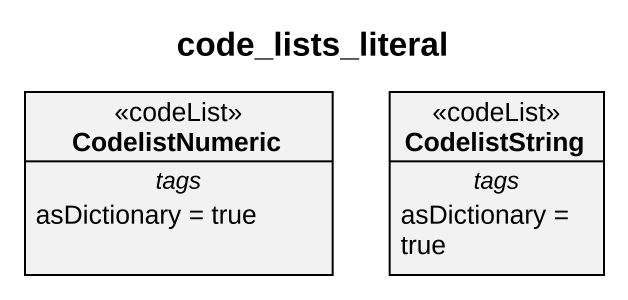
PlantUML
@startuml
title code_lists_literal
hide circle
hide empty members
class CodelistNumeric <<codeList>> {
  -- tags --
  asDictionary = true
}
class CodelistString <<codeList>> {
  -- tags --
  asDictionary = true
}
@enduml
